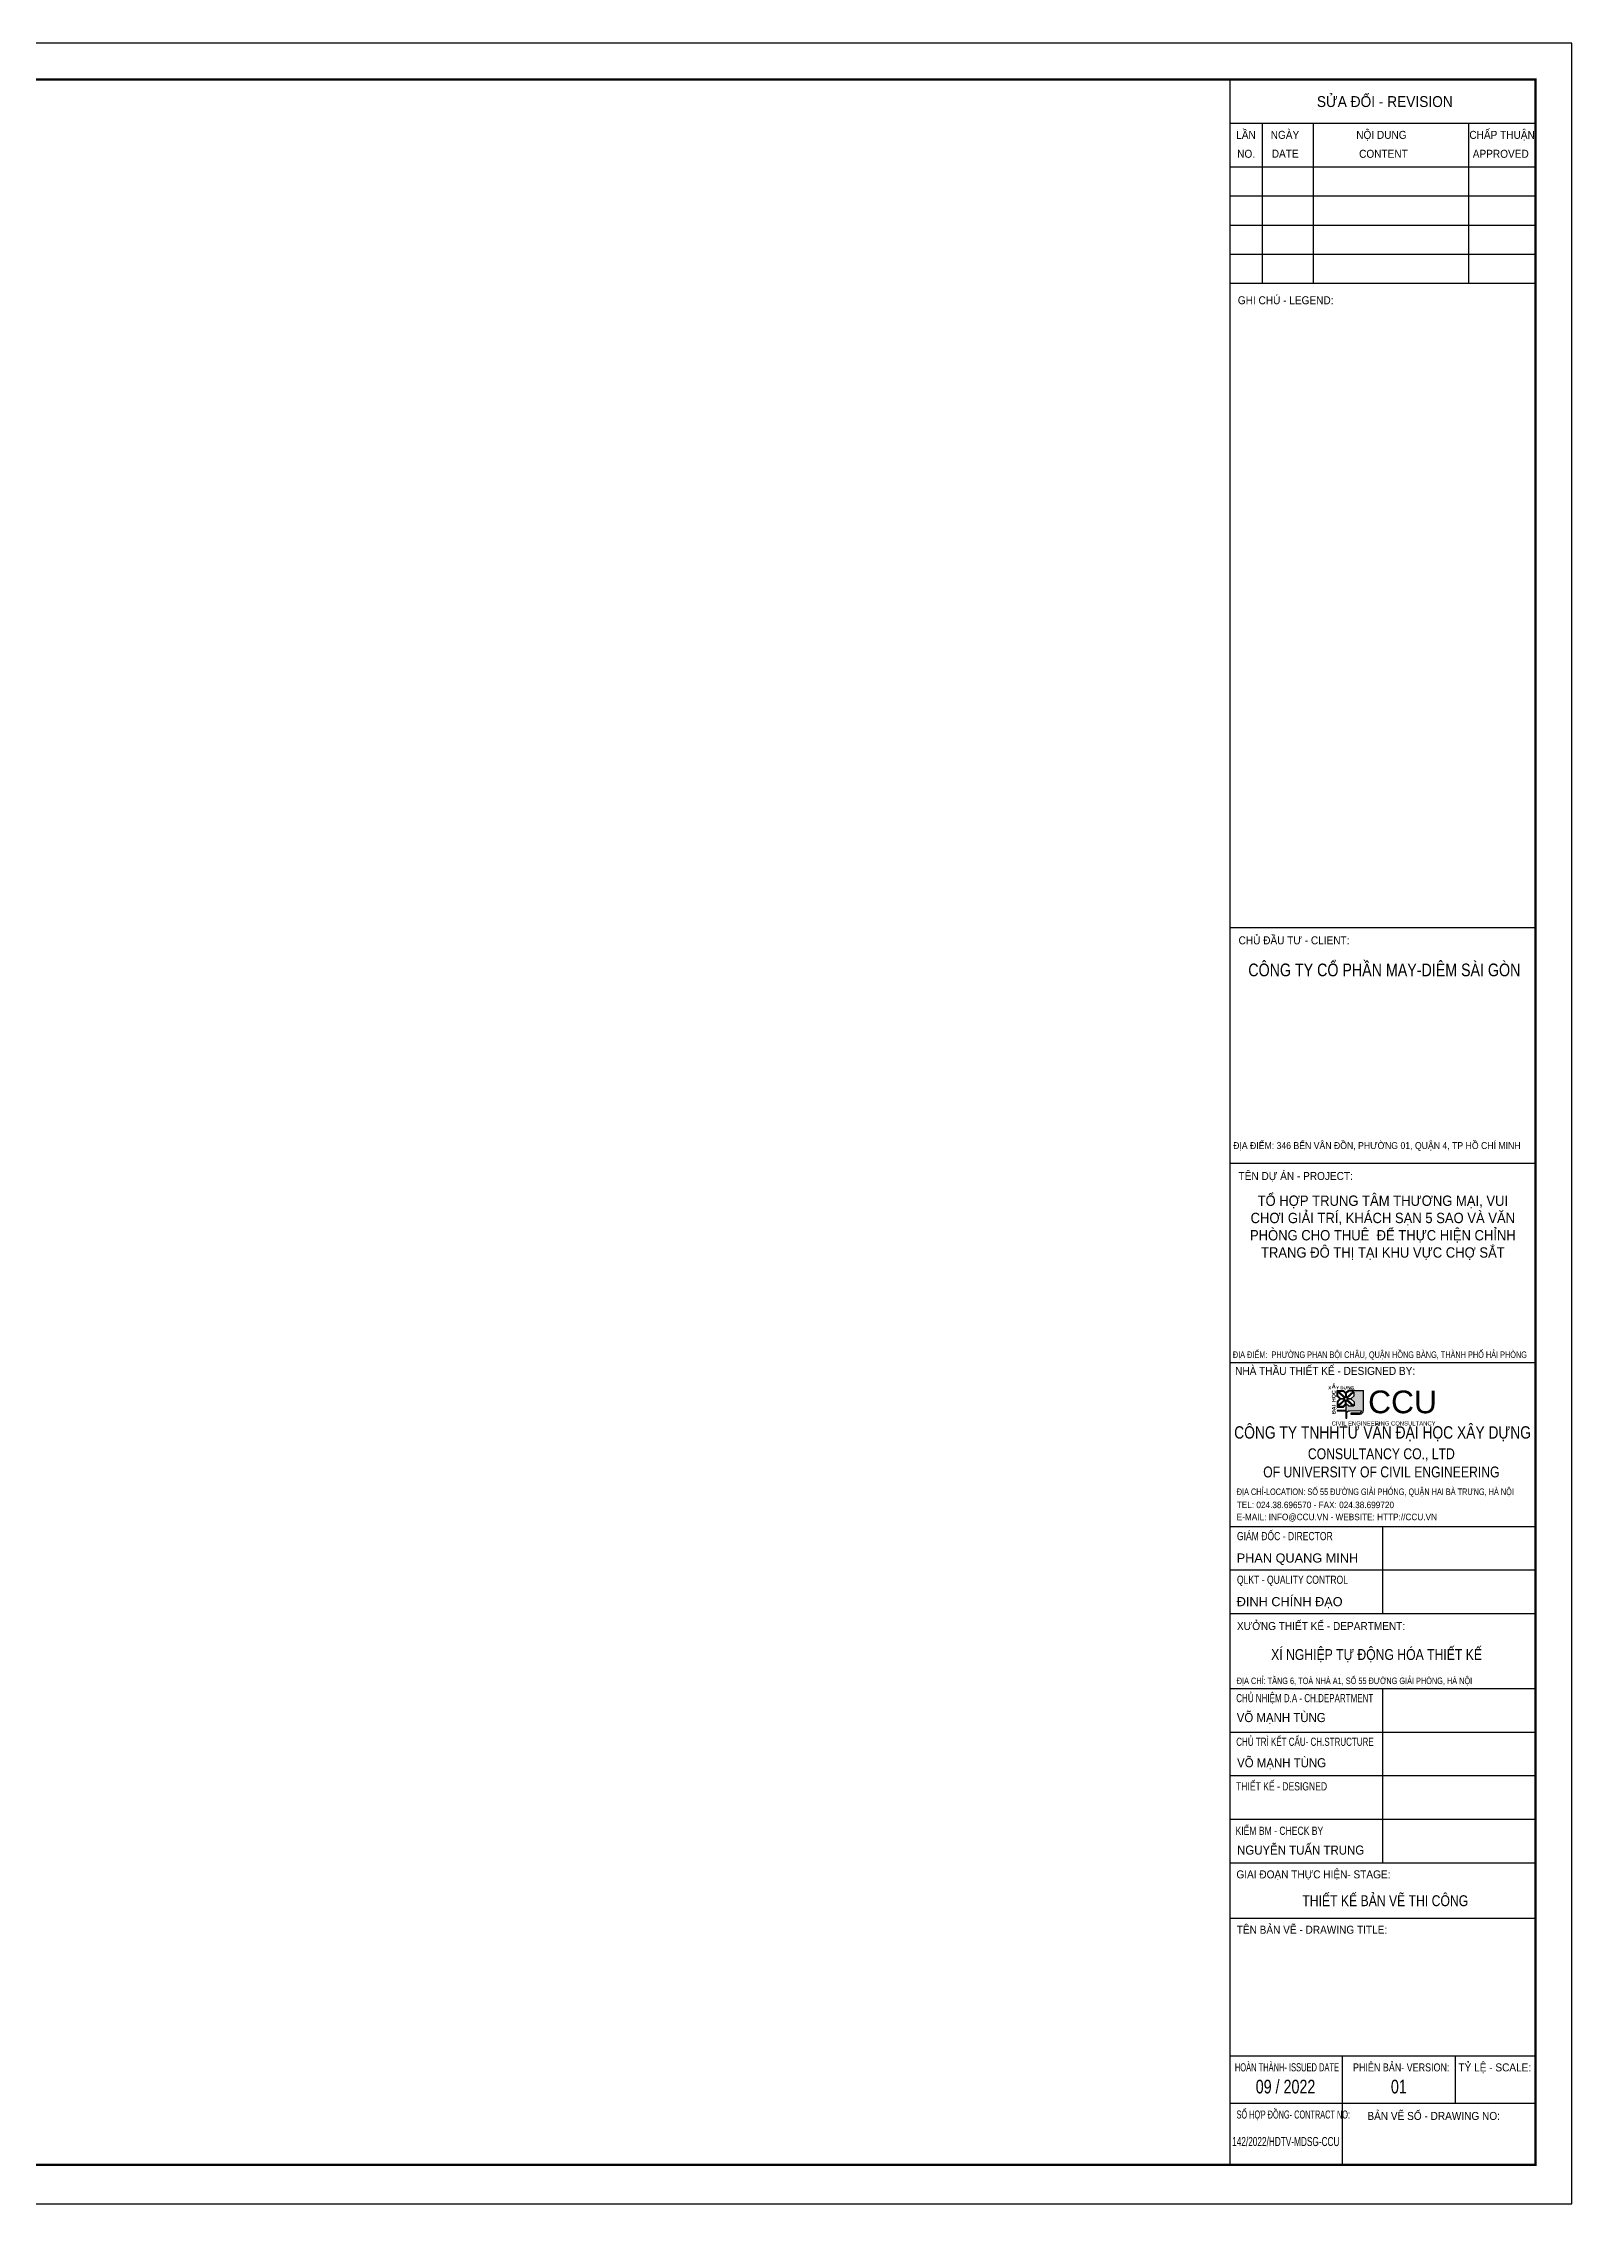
# Model space of a CAD drawing. Header units: millimetres. Extents: x 0 to 841, y 0 to 595.
# Drawn here: x 420 to 841, y 0 to 595 of the extents above; entities that cross this region are included whole.
import ezdxf
from ezdxf.enums import TextEntityAlignment as Align

# ---------------------------------------------------------------- set-up
doc = ezdxf.new("R2010")
doc.units = ezdxf.units.MM
doc.header["$LTSCALE"] = 100
for name, color, linetype, lineweight in [('khung', 7, 'Continuous', 60), ('KT-Chu viet', 255, 'Continuous', 20), ('KT-Net thay', 7, 'Continuous', 15), ('TEXT', 7, 'Continuous', 5)]:
    doc.layers.add(name, color=color, linetype=linetype, lineweight=lineweight)
doc.styles.add('51KHUNG TEN$0$khung ten A1$1$Standard', font='', dxfattribs={"width": 0.9})
doc.styles.add('Arial', font='arial.ttf', dxfattribs={"width": 0.7})
doc.styles.add('Khung ten KT A2$0$Khung A2$0$Khung A2$0$khung ten A1$1$Standard', font='')
doc.styles.add('SD-T2-B', font='arialbd.ttf')
doc.styles.get('51KHUNG TEN$0$khung ten A1$1$Standard').set_extended_font_data('.VnArialH')
doc.styles.get('Khung ten KT A2$0$Khung A2$0$Khung A2$0$khung ten A1$1$Standard').set_extended_font_data('.VnArialH')

# ---------------------------------------------------------------- blocks, each defined once
blk = doc.blocks.new('A$C067E0FED')
at = {"ltscale": 500, "true_color": 0x0e489d}
h = blk.add_hatch(color=154, dxfattribs=at)
h.dxf.hatch_style = 1
h.paths.add_polyline_path([(933, 986), (707, 985), (538, 985), (471, 921), (405, 985), (235, 985), (235, 835), (311, 766), (235, 697), (235, 547), (405, 547), (471, 611), (471, 459), (235, 459), (235, 444), (471, 444), (471, 256), (491, 256), (491, 371, -0.414197), (571, 451), (886, 452, -0.350385), (804, 386), (605, 386), (605, 363), (833, 363, 0.414214), (933, 463)])
h.paths.add_polyline_path([(687, 688), (687, 579), (497, 756), (613, 756)], flags=16)
h.paths.add_polyline_path([(613, 776), (497, 776), (687, 953), (687, 844)], flags=16)
h.paths.add_polyline_path([(671, 567), (546, 567), (481, 629), (481, 743)], flags=16)
h.paths.add_polyline_path([(481, 789), (481, 903), (546, 965), (671, 965)], flags=16)
h.paths.add_polyline_path([(461, 629), (397, 567), (271, 567), (461, 743)], flags=16)
h.paths.add_polyline_path([(461, 789), (271, 965), (397, 965), (461, 903)], flags=16)
h.paths.add_polyline_path([(446, 756), (255, 579), (255, 688), (329, 756)], flags=16)
h.paths.add_polyline_path([(446, 776), (329, 776), (255, 844), (255, 953)], flags=16)
at = {"color": 154, "ltscale": 500, "true_color": 0x0e489d}
blk.add_line((707, 985), (933, 986), dxfattribs=at)
for points in [[(235, 835), (235, 985), (405, 985), (471, 921)], [(311, 766), (235, 835)], [(311, 766), (235, 697)], [(235, 697), (235, 547)], [(235, 697), (235, 547), (405, 547), (471, 611)], [(329, 776), (255, 844), (255, 953), (446, 776)], [(329, 756), (255, 688), (255, 579), (446, 756)], [(461, 903), (461, 789), (271, 965), (397, 965), (461, 903)], [(461, 629), (461, 743), (271, 567), (397, 567), (461, 629)], [(329, 776), (446, 776)], [(446, 756), (329, 756)], [(707, 985), (538, 985), (471, 921)], [(471, 611), (471, 459)], [(481, 903), (481, 789), (671, 965), (546, 965), (481, 903)], [(481, 629), (481, 743), (671, 567), (546, 567), (481, 629)], [(613, 776), (687, 844), (687, 953), (497, 776)], [(497, 776), (613, 776)], [(613, 756), (687, 688), (687, 579), (497, 756)], [(613, 756), (497, 756)], [(471, 459), (235, 459), (235, 444), (471, 444)], [(471, 444), (471, 256)]]:
    blk.add_lwpolyline(points, dxfattribs=at)
for points in [[(804, 386), (605, 386), (605, 363), (833, 363, 0.414214), (933, 463), (933, 986)], [(471, 256), (491, 256), (491, 371, -0.414214), (571, 451), (886, 452)]]:
    blk.add_lwpolyline(points, format="xyb", dxfattribs=at)
blk.add_arc((804, 470), 84.2, 270.1432, 347.3819, dxfattribs=at)
at = {"color": 154, "ltscale": 500, "true_color": 0x0e489d, "attachment_point": 1, "style": 'Khung ten KT A2$0$Khung A2$0$Khung A2$0$khung ten A1$1$Standard'}
for s, width, insert, char_height in [('{\\fArial|b1|i0|c0|p34;Â  }', 3266, (96, 1148), 105), ('{\\fArial|b1|i0|c0|p34;X}', 3266, (2, 1101), 85), ('{\\fArial|b1|i0|c0|p34;Y DỰNG}', 3266, (211, 1101), 85), ('CCU', 237, (1060, 986), 602.6), ('CIVIL ENGINEERING CONSULTANCY', 3266, (93, 170), 112)]:
    blk.add_mtext_dynamic_manual_height_columns(s, width=width, gutter_width=17.5, heights=[0], dxfattribs=dict(at, insert=insert, char_height=char_height))
at = {"color": 154, "ltscale": 500, "true_color": 0x0e489d, "insert": (98, 363), "char_height": 100, "attachment_point": 1, "rotation": 90, "style": 'Khung ten KT A2$0$Khung A2$0$Khung A2$0$khung ten A1$1$Standard'}
blk.add_mtext_dynamic_manual_height_columns('{\\fArial|b1|i0|c0|p34;ĐẠI  HỌC }', width=3266, gutter_width=17.5, heights=[0], dxfattribs=at)

msp = doc.modelspace()

# ---------------------------------------------------------------- linework, layer by layer
for p, q in [((746.9, 584.71), (746.9, 10.72)), ((746.9, 584.71), (746.9, 10.72)), ((746.9, 572.69), (831, 572.69)), ((746.9, 572.69), (831, 572.69)), ((755.91, 528.64), (755.91, 572.69)), ((755.91, 528.64), (755.91, 572.69)), ((769.93, 528.64), (769.93, 572.69)), ((769.93, 528.64), (769.93, 572.69)), ((812.64, 528.64), (812.64, 572.69)), ((746.9, 560.68), (831, 560.68)), ((746.9, 560.68), (831, 560.68)), ((746.9, 552.67), (831, 552.67)), ((746.9, 552.67), (831, 552.67)), ((746.9, 544.66), (831, 544.66)), ((746.9, 544.66), (831, 544.66)), ((746.9, 536.65), (831, 536.65)), ((746.9, 536.65), (831, 536.65)), ((746.9, 528.64), (831, 528.64)), ((746.9, 528.64), (831, 528.64)), ((746.9, 351.3), (831, 351.3)), ((746.9, 286.43), (831, 286.43)), ((746.9, 231.53), (831, 231.53)), ((746.9, 186.47), (831, 186.47)), ((788.95, 186.47), (788.95, 162.44)), ((746.9, 174.46), (831, 174.46)), ((746.9, 174.46), (831, 174.46)), ((746.9, 162.44), (831, 162.44)), ((746.9, 162.44), (831, 162.44)), ((746.9, 162.44), (831, 162.44)), ((746.9, 162.44), (831, 162.44)), ((746.9, 162.44), (831, 162.44)), ((746.9, 162.44), (831, 162.44)), ((746.9, 141.88), (831, 141.88)), ((746.9, 141.88), (831, 141.88)), ((788.95, 141.88), (788.95, 93.82)), ((746.9, 129.86), (831, 129.86)), ((746.9, 117.85), (831, 117.85)), ((746.9, 117.85), (831, 117.85)), ((746.9, 117.85), (831, 117.85)), ((746.9, 117.85), (831, 117.85)), ((746.9, 105.83), (831, 105.83)), ((746.9, 105.83), (831, 105.83)), ((746.9, 93.82), (831, 93.82)), ((746.9, 93.82), (831, 93.82)), ((746.9, 78.66), (831, 78.66)), ((746.9, 78.66), (831, 78.66)), ((746.9, 78.66), (831, 78.66)), ((746.9, 40.75), (831, 40.75)), ((746.9, 40.75), (831, 40.75)), ((777.88, 40.75), (777.88, 10.72)), ((808.92, 40.75), (808.92, 27.74)), ((746.9, 27.74), (831, 27.74)), ((746.9, 27.74), (831, 27.74))]:
    msp.add_line(p, q)
at = {"layer": 'Defpoints', "color": 1}
msp.add_lwpolyline([(841, 0), (841, 594.71), (0, 594.71), (0, 0)], close=True, dxfattribs=at)
at = {"layer": 'KT-Net thay', "const_width": 0.6}
msp.add_lwpolyline([(27, 10.71), (831, 10.71), (831, 584.71), (27, 584.71)], close=True, dxfattribs=at)

# ---------------------------------------------------------------- block references
at = {"color": 1, "xscale": 0.0103803427948596, "yscale": 0.0103803427948596, "zscale": 0.0103803427948596}
msp.add_blockref('A$C067E0FED', (773.98, 213.62), dxfattribs=at)

# ---------------------------------------------------------------- texts
at = {"color": 2, "style": '51KHUNG TEN$0$khung ten A1$1$Standard'}
for s, height, width, p in [('chñ ®Çu t\xad - client:', 2.2026, 0.9, (749.34, 346.67)), ('Tªn dù ¸n - project:', 2.2026, 0.9, (749.34, 281.8)), ('nhµ thÇu thiÕt kÕ - designed by:', 2.2026, 0.9, (748.39, 228.15)), ('®Þa chØ-LOCATION: sè 55 ®\xadêng gi¶i phãng, quËn hai bµ tr\xadng, hµ néi', 1.8, 0.8, (748.83, 195.09)), ('TEL: 024.38.696570 - FAX: 024.38.699720', 1.8, 0.9, (748.83, 191.48)), ('gi¸m ®èc - director ', 2.2527, 0.75, (748.89, 182.66)), ('E-MAIL: INFO@CCU.VN - WEBSITE: HTTP://CCU.VN', 1.8, 0.9, (748.83, 188.15)), ('QLKT - quality control', 2.2527, 0.75, (748.89, 170.65)), ('x¦ëng thiÕt kÕ - department:', 2.2026, 0.9, (748.89, 157.93)), ('Chñ nhiÖm d.a - ch.department', 2.2527, 0.7, (748.7, 138.06)), ('Chñ tr× KÕT CÊU- ch.STRUCTURE', 2.2527, 0.7, (748.7, 126.05)), ('ThiÕt kÕ - designed', 2.2527, 0.75, (748.65, 113.78)), ('KiÓm BM - check by', 2.2527, 0.75, (748.5, 101.55)), ('giai ®o¹n thùc hiÖn- stage:', 2.2026, 0.9, (748.75, 89.57)), ('tªn b¶n vÏ - drawing title:', 2.2026, 0.9, (748.84, 74.34)), ('Hoµn thµnh- issued date : ', 2.2527, 0.6, (748.32, 36.44)), ('phiªn b¶n- version:', 2.2026, 0.8, (780.82, 36.44)), ('tû lÖ - scale:', 2.2026, 0.9, (809.83, 36.44)), ('01', 3.754, 0.75, (791.24, 30.38)), ('sè hîp ®ång- CONTRACT NO:', 2.2026, 0.6, (748.78, 23.47)), ('B¶n vÏ sè - drawing no:', 2.2026, 0.9, (784.78, 23.08))]:
    msp.add_text(s, height=height, dxfattribs=dict(at, width=width)).set_placement(p)
at = {"style": '51KHUNG TEN$0$khung ten A1$1$Standard'}
for s, p in [('phan quang minh', (748.83, 176.5)), ('§INH CHÝNH §¹O', (748.83, 164.49))]:
    msp.add_text(s, height=2.503, dxfattribs=at).set_placement(p)
at = {"color": 2, "style": '51KHUNG TEN$0$khung ten A1$1$Standard', "width": 0.8}
msp.add_text('xÝ nghiÖp tù ®éng hãa thiÕt kÕ', height=3, dxfattribs=at).set_placement((787.3, 151.19), align=Align.MIDDLE_CENTER)
at = {"color": 2, "style": '51KHUNG TEN$0$khung ten A1$1$Standard'}
for s, height, width, p in [('®Þa chØ: tÇng 6, toµ nhµ a1, sè 55 ®\xadêng gi¶i phãng, hµ néi', 1.8021, 0.8, (781.22, 143.05)), ('09 / 2022', 3.754, 0.75, (762.26, 30.38)), ('142/2022/hdtv-mdsg-ccu', 2.5, 0.65, (762.33, 15.89))]:
    msp.add_text(s, height=height, dxfattribs=dict(at, width=width)).set_placement(p, align=Align.CENTER)
at = {"style": '51KHUNG TEN$0$khung ten A1$1$Standard'}
for s, height, width, p in [('vâ m¹nh tïng', 2.503, 0.9, (748.83, 132.59)), ('vâ m¹nh tïng', 2.503, 0.9, (748.93, 120.14)), ('nguyÔn TUÊN TRUNG', 2.503, 0.9, (748.93, 96.11)), ('thiÕt kÕ b¶n vÏ thi c«ng', 3, 0.8, (766.88, 81.92))]:
    msp.add_text(s, height=height, dxfattribs=dict(at, width=width)).set_placement(p)
at = {"insert": (747.84, 292.23), "char_height": 1.9, "width": 83.1579, "attachment_point": 1, "style": '51KHUNG TEN$0$khung ten A1$1$Standard'}
msp.add_mtext('§ÞA ®iÓm: 346 BÕN V¢N §åN, PH¦êNG 01, QUËN 4, TP Hå CHÝ MINH', dxfattribs=at)
at = {"color": 2, "insert": (788.95, 214.02), "char_height": 3.4, "width": 84.1, "attachment_point": 2, "style": '51KHUNG TEN$0$khung ten A1$1$Standard'}
msp.add_mtext('{\\W0.8;c«ng ty Tnhht\xad vÊn ®¹i häc x©y dùng\\W1; }', dxfattribs=at)
at = {"color": 4, "insert": (788.62, 207.94), "char_height": 3, "width": 102.0861, "attachment_point": 2, "style": '51KHUNG TEN$0$khung ten A1$1$Standard'}
msp.add_mtext('{\\W0.8;CONSULTANCY CO., LTD \\POF UNIVERSITY OF CIVIL ENGINEERING}', dxfattribs=at)
at = {"layer": 'khung', "style": 'Arial', "width": 0.8}
msp.add_text('ĐỊA ĐIỂM:  PHƯỜNG PHAN BỘI CHÂU, QUẬN HỒNG BÀNG, THÀNH PHỐ HẢI PHÒNG', height=1.8, dxfattribs=at).set_placement((788.22, 232.82), align=Align.CENTER)
at = {"layer": 'KT-Chu viet', "color": 2, "style": '51KHUNG TEN$0$khung ten A1$1$Standard', "width": 0.9}
for s, height, p in [('söa ®æi - revision', 3, (770.88, 577.14)), ('LÇn', 2.203, (748.68, 568.38)), ('ngµy', 2.203, (758.18, 568.38)), ('Néi dung', 2.203, (781.71, 568.38)), ('chÊp thuËn', 2.203, (812.83, 568.38)), ('Ghi chó - legend:', 2.2026, (749.14, 522.85))]:
    msp.add_text(s, height=height, dxfattribs=at).set_placement(p)
at = {"layer": 'KT-Chu viet', "color": 4, "style": '51KHUNG TEN$0$khung ten A1$1$Standard', "width": 0.9}
for s, p in [('no.', (748.96, 563.17)), ('date', (758.47, 563.21)), (' content', (781.73, 563.17)), ('approved', (813.77, 563.17))]:
    msp.add_text(s, height=2.203, dxfattribs=at).set_placement(p)
at = {"layer": 'KT-Chu viet', "style": '51KHUNG TEN$0$khung ten A1$1$Standard', "width": 0.8}
msp.add_text('C¤NG TY cæ phÇn may-diªm sµI gßn', height=3.5042, dxfattribs=at).set_placement((789.44, 337.87), align=Align.CENTER)
at = {"layer": 'TEXT', "color": 7, "insert": (789.03, 268.66), "char_height": 2.85, "attachment_point": 5, "style": 'SD-T2-B'}
msp.add_mtext_dynamic_manual_height_columns('{\\fArial|b0|i0|c0|p34;\\W0.9;TỔ HỢP TRUNG TÂM THƯƠNG MẠI, VUI CHƠI GIẢI TRÍ, KHÁCH SẠN 5 SAO VÀ VĂN PHÒNG CHO THUÊ  ĐỂ THỰC HIỆN CHỈNH TRANG ĐÔ THỊ TẠI KHU VỰC CHỢ SẮT}', width=78.6682, gutter_width=1, heights=[0], dxfattribs=at)

doc.saveas('drawing.dxf')
